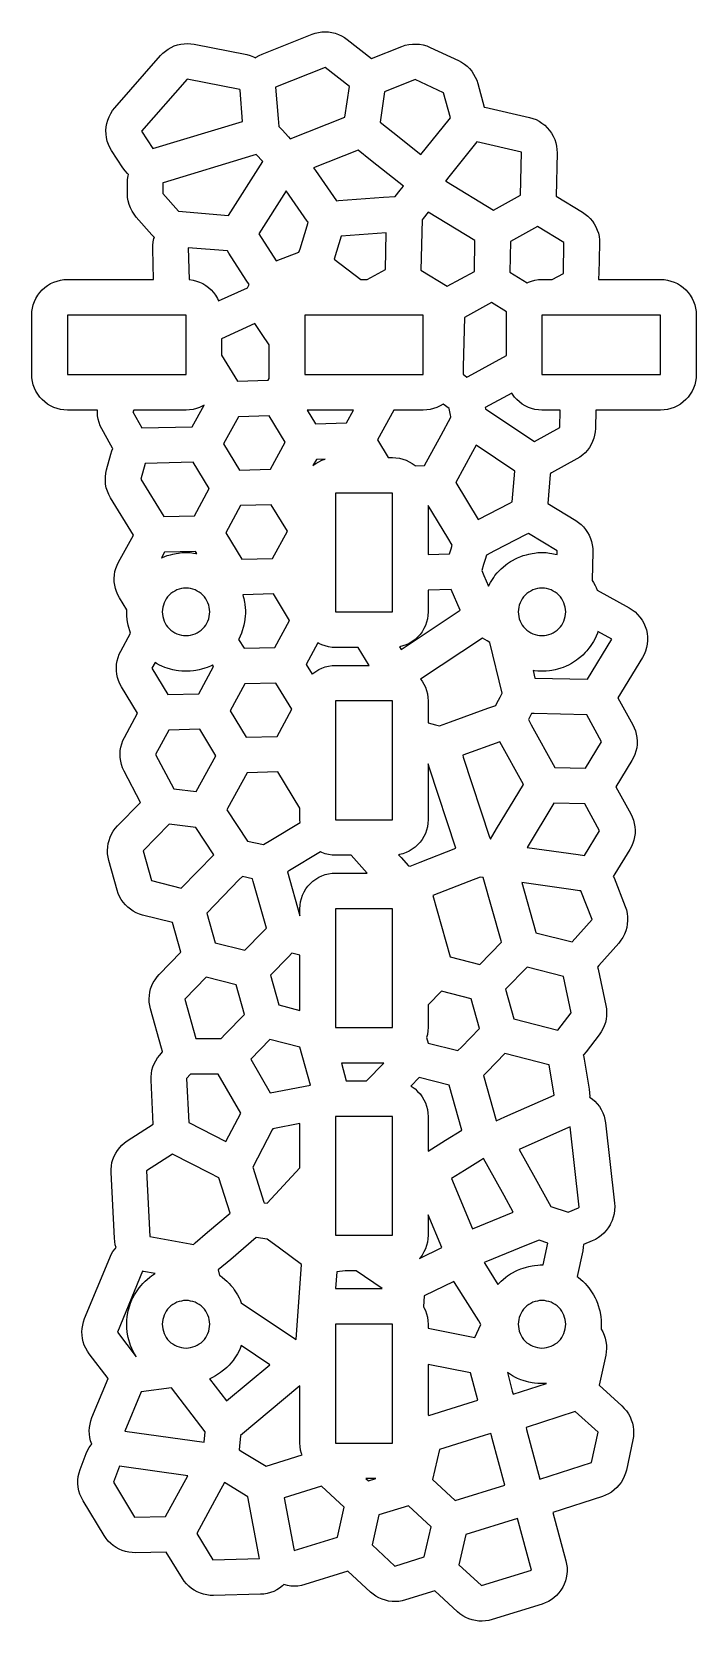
# Model space of a CAD drawing. Header units: millimetres. Extents: x -28 to 624, y -200 to 200.
# Drawn here: x -28 to 28, y -5 to 128.9 of the extents above; entities that cross this region are included whole.
import ezdxf

# ---------------------------------------------------------------- set-up
doc = ezdxf.new("R2010")
doc.units = ezdxf.units.MM
doc.layers.add('default', color=7, linetype='Continuous')

msp = doc.modelspace()

# ---------------------------------------------------------------- linework, layer by layer
at = {"layer": 'default'}
for points in [[(-8.44, -2.72), (-8.73, -2.74), (-12.67, -2.84), (-12.96, -2.83), (-13.24, -2.8), (-13.52, -2.74), (-13.79, -2.65), (-14.06, -2.54), (-14.31, -2.4), (-14.54, -2.24), (-14.76, -2.06), (-14.97, -1.85), (-15.15, -1.63), (-15.31, -1.4), (-16.66, 0.82), (-16.66, 0.82), (-19.26, 0.76), (-19.54, 0.77), (-19.82, 0.8), (-20.1, 0.86), (-20.38, 0.95), (-20.64, 1.06), (-20.89, 1.2), (-21.13, 1.36), (-21.35, 1.54), (-21.55, 1.74), (-21.73, 1.96), (-21.89, 2.2), (-23.68, 5.14), (-23.82, 5.4), (-23.94, 5.68), (-24.03, 5.98), (-24.09, 6.27), (-24.11, 6.58), (-24.11, 6.88), (-24.08, 7.18), (-24.01, 7.48), (-23.92, 7.77), (-23.41, 9.11), (-23.29, 9.37), (-23.15, 9.62), (-22.99, 9.86), (-22.95, 9.91), (-23.04, 10.18), (-23.1, 10.46), (-23.14, 10.74), (-23.15, 11.03), (-23.14, 11.32), (-23.09, 11.6), (-23.02, 11.88), (-22.93, 12.15), (-21.57, 15.44), (-21.57, 15.44), (-23.15, 17.5), (-23.31, 17.74), (-23.45, 17.99), (-23.57, 18.25), (-23.66, 18.52), (-23.73, 18.8), (-23.76, 19.08), (-23.77, 19.36), (-23.76, 19.65), (-23.71, 19.93), (-23.64, 20.21), (-23.55, 20.48), (-21.43, 25.61), (-21.31, 25.87), (-21.16, 26.12), (-20.98, 26.35), (-20.89, 26.46), (-20.96, 26.68), (-21.01, 26.96), (-21.04, 27.25), (-21.32, 32.77), (-21.32, 33.05), (-21.29, 33.34), (-21.24, 33.62), (-21.16, 33.89), (-21.05, 34.16), (-20.92, 34.41), (-20.77, 34.65), (-20.59, 34.88), (-20.4, 35.08), (-20.18, 35.27), (-19.95, 35.44), (-17.77, 36.85), (-17.77, 36.85), (-17.95, 40.55), (-17.95, 40.84), (-17.92, 41.12), (-17.87, 41.4), (-17.79, 41.68), (-17.68, 41.95), (-17.55, 42.2), (-17.39, 42.44), (-17.22, 42.67), (-16.97, 42.96), (-16.97, 42.97), (-17.07, 43.26), (-18, 46.56), (-18.06, 46.84), (-18.1, 47.12), (-18.11, 47.41), (-18.09, 47.69), (-18.05, 47.97), (-17.98, 48.25), (-17.88, 48.52), (-17.76, 48.78), (-17.61, 49.02), (-17.44, 49.25), (-17.25, 49.47), (-15.44, 51.33), (-15.44, 51.33), (-16.14, 53.83), (-16.14, 53.83), (-18.66, 54.47), (-18.93, 54.55), (-19.2, 54.66), (-19.45, 54.8), (-19.69, 54.95), (-19.91, 55.13), (-20.11, 55.33), (-20.3, 55.55), (-20.46, 55.78), (-20.6, 56.03), (-20.72, 56.29), (-20.81, 56.56), (-21.51, 59.07), (-21.57, 59.34), (-21.61, 59.63), (-21.62, 59.91), (-21.6, 60.2), (-21.56, 60.48), (-21.49, 60.76), (-21.39, 61.03), (-21.27, 61.28), (-21.13, 61.53), (-20.96, 61.76), (-20.77, 61.97), (-18.83, 63.96), (-20.21, 66.6), (-20.34, 66.87), (-20.43, 67.15), (-20.5, 67.44), (-20.54, 67.73), (-20.56, 68.02), (-20.54, 68.32), (-20.49, 68.61), (-20.42, 68.89), (-20.32, 69.17), (-20.19, 69.43), (-19.08, 71.48), (-19.08, 71.48), (-19.08, 71.48), (-20.43, 73.69), (-20.57, 73.95), (-20.68, 74.21), (-20.77, 74.48), (-20.83, 74.76), (-20.86, 75.04), (-20.87, 75.33), (-20.85, 75.61), (-20.8, 75.89), (-20.73, 76.17), (-20.63, 76.44), (-20.5, 76.69), (-19.67, 78.22), (-19.67, 78.22), (-19.74, 78.41), (-19.82, 78.69), (-19.87, 78.88), (-19.93, 79.17), (-19.96, 79.36), (-19.99, 79.66), (-20, 79.85), (-20, 80.15), (-19.99, 80.18), (-20.61, 81.19), (-20.75, 81.44), (-20.86, 81.71), (-20.95, 81.98), (-21.01, 82.26), (-21.05, 82.54), (-21.05, 82.82), (-21.03, 83.11), (-20.99, 83.39), (-20.91, 83.67), (-20.81, 83.93), (-20.69, 84.19), (-19.44, 86.47), (-19.44, 86.47), (-19.44, 86.47), (-21.37, 89.62), (-21.51, 89.89), (-21.63, 90.17), (-21.72, 90.46), (-21.78, 90.76), (-21.8, 91.07), (-21.8, 91.38), (-21.76, 91.68), (-21.7, 91.98), (-21.34, 93.29), (-21.24, 93.57), (-21.16, 93.76), (-21.19, 93.8), (-21.35, 94.05), (-22.1, 95.41), (-22.23, 95.68), (-22.33, 95.95), (-22.4, 96.23), (-22.45, 96.52), (-22.47, 96.81), (-22.46, 97), (-25, 97), (-25.29, 97.01), (-25.59, 97.06), (-25.87, 97.13), (-26.15, 97.23), (-26.41, 97.35), (-26.67, 97.51), (-26.9, 97.68), (-27.12, 97.88), (-27.32, 98.1), (-27.49, 98.33), (-27.65, 98.59), (-27.77, 98.85), (-27.87, 99.13), (-27.94, 99.41), (-27.99, 99.71), (-28, 100), (-28, 105), (-27.99, 105.29), (-27.94, 105.59), (-27.87, 105.87), (-27.77, 106.15), (-27.65, 106.41), (-27.49, 106.67), (-27.32, 106.9), (-27.12, 107.12), (-26.9, 107.32), (-26.67, 107.49), (-26.41, 107.65), (-26.15, 107.77), (-25.87, 107.87), (-25.59, 107.94), (-25.29, 107.99), (-25, 108), (-17.73, 108), (-17.8, 110.58), (-17.8, 110.87), (-17.76, 111.17), (-17.7, 111.46), (-17.67, 111.54), (-17.68, 111.55), (-17.88, 111.76), (-19.19, 113.24), (-19.38, 113.49), (-19.55, 113.74), (-19.68, 114.02), (-19.79, 114.31), (-19.87, 114.61), (-19.92, 114.91), (-19.94, 115.22), (-19.94, 116.14), (-19.93, 116.43), (-19.88, 116.73), (-19.86, 116.84), (-19.94, 116.92), (-20.14, 117.15), (-20.32, 117.39), (-21.27, 118.85), (-21.42, 119.11), (-21.54, 119.38), (-21.64, 119.66), (-21.7, 119.95), (-21.74, 120.25), (-21.75, 120.55), (-21.73, 120.85), (-21.68, 121.14), (-21.6, 121.43), (-21.49, 121.71), (-21.35, 121.98), (-21.19, 122.23), (-21.01, 122.46), (-17.16, 126.85), (-16.96, 127.06), (-16.74, 127.24), (-16.51, 127.41), (-16.26, 127.55), (-16, 127.67), (-15.73, 127.76), (-15.45, 127.82), (-15.17, 127.86), (-14.88, 127.88), (-14.6, 127.86), (-14.32, 127.82), (-9.87, 126.94), (-9.58, 126.86), (-9.3, 126.76), (-9.14, 126.68), (-9.09, 126.71), (-8.84, 126.86), (-8.57, 126.98), (-4.38, 128.65), (-4.11, 128.74), (-3.83, 128.81), (-3.55, 128.85), (-3.26, 128.86), (-2.98, 128.85), (-2.7, 128.8), (-2.42, 128.74), (-2.15, 128.64), (-1.89, 128.52), (-1.64, 128.38), (-1.41, 128.21), (0.63, 126.6), (0.63, 126.6), (3.19, 127.62), (3.48, 127.72), (3.78, 127.79), (4.08, 127.82), (4.39, 127.83), (4.69, 127.81), (4.99, 127.75), (5.29, 127.67), (5.57, 127.55), (7.96, 126.44), (8.22, 126.3), (8.46, 126.14), (8.69, 125.96), (8.89, 125.76), (9.08, 125.54), (9.24, 125.3), (9.38, 125.05), (9.5, 124.79), (9.59, 124.51), (10.14, 122.52), (10.19, 122.51), (13.94, 121.64), (14.22, 121.56), (14.5, 121.46), (14.76, 121.32), (15, 121.17), (15.23, 120.99), (15.45, 120.78), (15.64, 120.56), (15.8, 120.32), (15.95, 120.07), (16.07, 119.8), (16.16, 119.52), (16.22, 119.24), (16.26, 118.95), (16.27, 118.66), (16.19, 115.02), (16.19, 115.02), (18.41, 113.67), (18.65, 113.51), (18.87, 113.33), (19.07, 113.13), (19.25, 112.91), (19.41, 112.68), (19.55, 112.43), (19.66, 112.16), (19.75, 111.89), (19.81, 111.61), (19.84, 111.33), (19.85, 111.04), (19.79, 108.45), (19.77, 108.16), (19.75, 108), (25, 108), (25.29, 107.99), (25.59, 107.94), (25.87, 107.87), (26.15, 107.77), (26.41, 107.65), (26.67, 107.49), (26.9, 107.32), (27.12, 107.12), (27.32, 106.9), (27.49, 106.67), (27.65, 106.41), (27.77, 106.15), (27.87, 105.87), (27.94, 105.59), (27.99, 105.29), (28, 105), (28, 100), (27.99, 99.71), (27.94, 99.41), (27.87, 99.13), (27.77, 98.85), (27.65, 98.59), (27.49, 98.33), (27.32, 98.1), (27.12, 97.88), (26.9, 97.68), (26.67, 97.51), (26.41, 97.35), (26.15, 97.23), (25.87, 97.13), (25.59, 97.06), (25.29, 97.01), (25, 97), (19.54, 97), (19.51, 95.46), (19.49, 95.17), (19.44, 94.89), (19.37, 94.62), (19.27, 94.35), (19.15, 94.09), (19, 93.85), (18.83, 93.62), (18.64, 93.41), (18.43, 93.22), (18.2, 93.04), (17.95, 92.89), (15.81, 91.72), (15.71, 91.67), (15.7, 91.58), (15.49, 89.13), (17.84, 87.7), (18.08, 87.54), (18.3, 87.36), (18.5, 87.16), (18.68, 86.94), (18.84, 86.7), (18.98, 86.45), (19.09, 86.19), (19.18, 85.92), (19.24, 85.64), (19.28, 85.35), (19.28, 85.07), (19.23, 82.66), (19.24, 82.65), (19.34, 82.49), (19.48, 82.23), (19.56, 82.05), (19.66, 81.82), (22.34, 80.34), (22.6, 80.18), (22.84, 80), (23.06, 79.79), (23.26, 79.56), (23.43, 79.31), (23.58, 79.05), (23.7, 78.77), (23.8, 78.48), (23.86, 78.19), (23.89, 77.89), (23.89, 77.59), (23.87, 77.28), (23.81, 76.99), (23.72, 76.7), (23.6, 76.42), (23.46, 76.15), (21.4, 72.77), (21.4, 72.77), (22.65, 70.49), (22.77, 70.23), (22.87, 69.97), (22.95, 69.69), (23, 69.41), (23.02, 69.12), (23.01, 68.84), (22.98, 68.56), (22.92, 68.28), (22.83, 68), (22.72, 67.74), (22.58, 67.49), (21.23, 65.27), (21.23, 65.27), (22.48, 62.99), (22.6, 62.74), (22.7, 62.47), (22.78, 62.19), (22.82, 61.91), (22.84, 61.63), (22.84, 61.34), (22.8, 61.06), (22.74, 60.78), (22.66, 60.51), (22.54, 60.24), (22.41, 59.99), (21.15, 57.93), (21.01, 57.72), (21.07, 57.59), (22.01, 55.18), (22.11, 54.9), (22.17, 54.61), (22.21, 54.31), (22.22, 54.01), (22.19, 53.71), (22.14, 53.42), (22.06, 53.13), (21.95, 52.86), (21.82, 52.59), (21.65, 52.34), (21.47, 52.11), (19.8, 50.22), (19.68, 50.09), (19.73, 49.92), (20.38, 46.84), (20.43, 46.56), (20.45, 46.27), (20.44, 45.98), (20.4, 45.69), (20.34, 45.41), (20.25, 45.14), (20.13, 44.88), (19.99, 44.63), (19.83, 44.39), (18.71, 42.94), (18.53, 42.72), (18.48, 42.68), (18.5, 42.63), (18.56, 42.34), (18.98, 39.79), (19.01, 39.48), (19.02, 39.18), (19.01, 39.13), (19.23, 38.98), (19.46, 38.78), (19.66, 38.56), (19.84, 38.33), (20, 38.08), (20.13, 37.81), (20.23, 37.54), (20.31, 37.25), (20.35, 36.96), (21.11, 30.21), (21.13, 29.91), (21.12, 29.61), (21.08, 29.31), (21.01, 29.02), (20.91, 28.73), (20.78, 28.46), (20.74, 28.39), (20.59, 28.13), (20.41, 27.9), (20.21, 27.68), (20, 27.48), (19.76, 27.3), (19.5, 27.15), (19.23, 27.02), (18.5, 26.72), (18.48, 26.49), (18.43, 26.2), (17.96, 24.03), (18.06, 23.96), (18.28, 23.77), (18.43, 23.64), (18.64, 23.43), (18.77, 23.28), (18.96, 23.06), (19.07, 22.9), (19.24, 22.65), (19.34, 22.49), (19.48, 22.23), (19.56, 22.05), (19.67, 21.78), (19.74, 21.59), (19.82, 21.31), (19.87, 21.12), (19.93, 20.83), (19.96, 20.64), (19.99, 20.34), (20, 20.15), (20, 19.85), (19.99, 19.66), (19.98, 19.62), (19.99, 19.6), (20.13, 19.35), (20.24, 19.09), (20.33, 18.82), (20.39, 18.54), (20.43, 18.25), (20.43, 17.97), (20.41, 17.68), (20.37, 17.4), (19.82, 14.86), (19.82, 14.86), (21.74, 13.12), (21.94, 12.92), (22.12, 12.7), (22.28, 12.46), (22.42, 12.21), (22.53, 11.95), (22.62, 11.68), (22.68, 11.4), (22.72, 11.11), (22.72, 10.83), (22.7, 10.54), (22.66, 10.26), (22.11, 7.72), (22.03, 7.45), (21.93, 7.18), (21.81, 6.92), (21.66, 6.68), (21.49, 6.45), (21.3, 6.24), (21.09, 6.05), (20.86, 5.87), (20.62, 5.73), (20.36, 5.6), (20.09, 5.5), (15.92, 4.16), (17.02, 0.08), (17.08, -0.2), (17.11, -0.49), (17.12, -0.78), (17.1, -1.06), (17.05, -1.35), (16.97, -1.62), (16.87, -1.89), (16.75, -2.15), (16.6, -2.39), (16.42, -2.62), (16.23, -2.84), (16.01, -3.03), (15.78, -3.2), (15.54, -3.35), (15.28, -3.47), (15.01, -3.57), (10.8, -4.87), (10.53, -4.95), (10.24, -4.99), (9.96, -5.01), (9.67, -5), (9.39, -4.96), (9.11, -4.9), (8.84, -4.81), (8.58, -4.7), (8.33, -4.56), (8.09, -4.4), (7.88, -4.21), (5.97, -2.45), (5.97, -2.45), (5.97, -2.45), (3.49, -3.22), (3.21, -3.29), (2.93, -3.34), (2.64, -3.35), (2.36, -3.35), (2.07, -3.31), (1.8, -3.25), (1.53, -3.16), (1.26, -3.04), (1.01, -2.9), (0.78, -2.74), (0.56, -2.56), (-1.35, -0.79), (-1.35, -0.79), (-1.35, -0.79), (-4.99, -1.93), (-5.28, -2), (-5.57, -2.05), (-5.87, -2.06), (-6.17, -2.05), (-6.46, -2), (-6.75, -1.93), (-6.75, -1.93), (-6.88, -2.04), (-7.11, -2.22), (-7.35, -2.37), (-7.61, -2.5), (-7.88, -2.6), (-8.16, -2.67), (-8.44, -2.72)], [(-6.36, 120.01), (-6.36, 120.01), (-6.21, 119.85), (-1.61, 121.68), (-1.23, 124.25), (-3.27, 125.86), (-7.46, 124.2), (-7.24, 121.56), (-7.24, 121.56), (-7.19, 120.88), (-6.91, 120.59), (-6.91, 120.59), (-6.36, 120.01)], [(-18.75, 120.48), (-17.8, 119.02), (-10.23, 121.31), (-10.45, 123.95), (-10.45, 123.95), (-10.46, 123.99), (-14.9, 124.88), (-18.75, 120.48)], [(7.17, 121.47), (7.28, 121.6), (6.7, 123.72), (4.3, 124.83), (1.73, 123.81), (1.36, 121.24), (2.42, 120.4), (4.8, 118.52), (7.17, 121.47), (7.17, 121.47)], [(10.91, 113.84), (13.19, 115.09), (13.27, 118.72), (9.51, 119.59), (7.15, 116.64), (7.15, 116.64), (6.87, 116.29), (6.96, 116.24), (6.96, 116.24), (10.91, 113.84), (10.91, 113.84)], [(-9.09, 118.52), (-9.36, 118.44), (-9.36, 118.44), (-16.93, 116.15), (-16.93, 116.15), (-16.94, 116.15), (-16.94, 115.23), (-15.63, 113.74), (-11.42, 113.4), (-8.53, 117.94), (-9.09, 118.52)], [(2.94, 116.16), (2.94, 116.16), (0.56, 118.05), (-0.5, 118.89), (-4.25, 117.4), (-4.09, 117.18), (-4.09, 117.18), (-2.32, 114.63), (-2.15, 114.65), (-2.15, 114.65), (1.64, 114.93), (1.64, 114.93), (2.63, 115), (3.05, 115.53), (3.05, 115.53), (3.32, 115.87), (2.94, 116.16)], [(-4.8, 112.53), (-4.71, 112.82), (-4.78, 112.92), (-4.78, 112.92), (-6.55, 115.47), (-8.86, 111.84), (-7.4, 109.58), (-5.48, 110.3), (-5.39, 110.59), (-5.39, 110.59), (-4.8, 112.53), (-4.8, 112.53)], [(9.3, 108.68), (9.35, 111.27), (5.4, 113.67), (4.99, 113.14), (4.99, 113.14), (4.89, 113.02), (4.8, 108.77), (4.8, 108.77), (7.02, 107.43), (9.3, 108.68)], [(16.85, 111.11), (14.63, 112.46), (12.35, 111.21), (12.3, 108.61), (13.75, 107.73), (13.85, 107.77), (14.13, 107.87), (14.41, 107.94), (14.71, 107.99), (15, 108), (15.86, 108), (16.8, 108.51), (16.85, 111.11)], [(1.87, 111.94), (-1.93, 111.65), (-2.52, 109.71), (-0.28, 108), (0.27, 108), (1.8, 108.84), (1.87, 111.94)], [(-11.38, 110.21), (-11.38, 110.21), (-11.5, 110.4), (-14.81, 110.66), (-14.73, 107.99), (-14.71, 107.99), (-14.41, 107.94), (-14.13, 107.87), (-13.85, 107.77), (-13.59, 107.65), (-13.33, 107.49), (-13.1, 107.32), (-12.88, 107.12), (-12.68, 106.9), (-12.51, 106.67), (-12.35, 106.41), (-12.25, 106.19), (-9.81, 107.29), (-9.74, 107.47), (-9.74, 107.47), (-9.69, 107.59), (-9.92, 107.95), (-9.92, 107.95), (-11.38, 110.21)], [(8.78, 99.84), (12, 101.6), (12, 105), (12.01, 105.27), (10.74, 106.05), (10.74, 106.05), (8.46, 104.8), (8.46, 104.8), (8.37, 100.63), (8.37, 100.63), (8.36, 100.01), (8.66, 99.77), (8.78, 99.84), (8.78, 99.84)], [(-15, 105), (-25, 105), (-25, 100), (-15, 100), (-15, 105)], [(5, 105), (-5, 105), (-5, 100), (5, 100), (5, 105)], [(25, 105), (15, 105), (15, 100), (25, 100), (25, 105)], [(-9.19, 104.28), (-12, 103.01), (-12, 101.63), (-10.67, 99.44), (-8.07, 99.51), (-7.98, 99.67), (-7.99, 99.71), (-8, 100), (-8, 102.49), (-8.59, 103.37), (-9.19, 104.28)], [(15, 97), (14.71, 97.01), (14.41, 97.06), (14.13, 97.13), (13.85, 97.23), (13.59, 97.35), (13.33, 97.51), (13.1, 97.68), (12.88, 97.88), (12.68, 98.1), (12.51, 98.33), (12.45, 98.43), (10.22, 97.21), (10.25, 97.1), (11.11, 96.52), (11.11, 96.52), (14.36, 94.35), (16.51, 95.52), (16.54, 97), (15, 97)], [(-18.72, 95.49), (-14.47, 95.6), (-14.47, 95.6), (-13.48, 97.42), (-13.59, 97.35), (-13.85, 97.23), (-14.13, 97.13), (-14.41, 97.06), (-14.71, 97.01), (-15, 97), (-19.4, 97), (-19.47, 96.86), (-18.72, 95.49)], [(-7.89, 92.01), (-6.64, 94.29), (-6.64, 94.29), (-8, 96.51), (-10.59, 96.44), (-10.59, 96.44), (-11.84, 94.16), (-11.84, 94.16), (-10.48, 91.94), (-7.89, 92.01)], [(-1.48, 95.92), (-0.89, 97), (-4.78, 97), (-4.08, 95.85), (-1.48, 95.92)], [(7.29, 96.56), (7.29, 96.56), (7.17, 97.13), (6.68, 97.51), (6.67, 97.51), (6.41, 97.35), (6.15, 97.23), (5.87, 97.13), (5.59, 97.06), (5.29, 97.01), (5, 97), (2.52, 97), (1.15, 94.48), (1.15, 94.48), (1.15, 94.48), (2.05, 93), (2.4, 93), (2.69, 92.99), (2.99, 92.94), (3.27, 92.87), (3.55, 92.77), (3.81, 92.65), (4.07, 92.49), (4.3, 92.32), (4.32, 92.31), (5.1, 92.33), (5.1, 92.33), (6.5, 94.9), (7.33, 96.41), (7.32, 96.45), (7.32, 96.45), (7.29, 96.56)], [(12.71, 91.84), (12.7, 91.85), (12.7, 91.85), (9.44, 94.03), (9.14, 93.47), (7.74, 90.89), (7.74, 90.89), (7.74, 90.89), (9.63, 87.79), (12.28, 89.17), (12.49, 89.28), (12.71, 91.84)], [(-16.88, 88.04), (-14.29, 88.1), (-13.04, 90.38), (-13.04, 90.38), (-13.04, 90.38), (-14.4, 92.6), (-18.44, 92.5), (-18.81, 91.18), (-16.88, 88.04)], [(-4.07, 92.49), (-3.81, 92.65), (-3.55, 92.77), (-3.27, 92.87), (-3.27, 92.87), (-4.01, 92.85), (-4.3, 92.32), (-4.07, 92.49)], [(2.4, 90), (-2.4, 90), (-2.4, 80), (2.4, 80), (2.4, 90)], [(-7.7, 84.51), (-6.46, 86.79), (-6.46, 86.79), (-7.81, 89.01), (-10.41, 88.95), (-11.65, 86.66), (-11.65, 86.66), (-11.65, 86.66), (-10.3, 84.45), (-7.7, 84.51), (-7.7, 84.51)], [(7.44, 85.61), (7.07, 86.23), (7.07, 86.23), (5.4, 88.96), (5.4, 84.83), (7.21, 84.88), (7.34, 85.3), (7.44, 85.61)], [(10.52, 82.23), (10.66, 82.49), (10.76, 82.65), (10.93, 82.9), (11.04, 83.06), (11.23, 83.28), (11.36, 83.43), (11.57, 83.64), (11.72, 83.77), (11.94, 83.96), (12.1, 84.07), (12.35, 84.24), (12.51, 84.34), (12.77, 84.48), (12.95, 84.56), (13.22, 84.67), (13.41, 84.74), (13.69, 84.82), (13.88, 84.87), (14.17, 84.93), (14.36, 84.96), (14.66, 84.99), (14.85, 85), (15.15, 85), (15.34, 84.99), (15.64, 84.96), (15.83, 84.93), (16.12, 84.87), (16.28, 84.83), (16.28, 85.14), (13.86, 86.61), (13.66, 86.51), (11.01, 85.13), (11.01, 85.13), (10.32, 84.77), (10.21, 84.4), (10.07, 83.98), (10.07, 83.98), (9.92, 83.49), (10.1, 83.08), (10.1, 83.08), (10.5, 82.17), (10.52, 82.23)], [(-17.08, 84.55), (-17.05, 84.56), (-16.78, 84.67), (-16.59, 84.74), (-16.31, 84.82), (-16.12, 84.87), (-15.83, 84.93), (-15.64, 84.96), (-15.34, 84.99), (-15.15, 85), (-14.85, 85), (-14.66, 84.99), (-14.36, 84.96), (-14.17, 84.93), (-14.1, 84.92), (-14.21, 85.1), (-16.81, 85.04), (-17.08, 84.55)], [(-13.04, 79.61), (-13.01, 79.8), (-13, 80), (-13.01, 80.2), (-13.04, 80.39), (-13.09, 80.58), (-13.15, 80.77), (-13.24, 80.94), (-13.34, 81.11), (-13.45, 81.27), (-13.59, 81.41), (-13.73, 81.55), (-13.89, 81.66), (-14.06, 81.76), (-14.23, 81.85), (-14.42, 81.91), (-14.61, 81.96), (-14.8, 81.99), (-15, 82), (-15.2, 81.99), (-15.39, 81.96), (-15.58, 81.91), (-15.77, 81.85), (-15.94, 81.76), (-16.11, 81.66), (-16.27, 81.55), (-16.41, 81.41), (-16.55, 81.27), (-16.66, 81.11), (-16.76, 80.94), (-16.85, 80.77), (-16.91, 80.58), (-16.96, 80.39), (-16.99, 80.2), (-17, 80), (-16.99, 79.8), (-16.96, 79.61), (-16.91, 79.42), (-16.85, 79.23), (-16.76, 79.06), (-16.66, 78.89), (-16.55, 78.73), (-16.41, 78.59), (-16.27, 78.45), (-16.11, 78.34), (-15.94, 78.24), (-15.77, 78.15), (-15.58, 78.09), (-15.39, 78.04), (-15.2, 78.01), (-15, 78), (-14.8, 78.01), (-14.61, 78.04), (-14.42, 78.09), (-14.23, 78.15), (-14.06, 78.24), (-13.89, 78.34), (-13.73, 78.45), (-13.59, 78.59), (-13.45, 78.73), (-13.34, 78.89), (-13.24, 79.06), (-13.15, 79.23), (-13.09, 79.42), (-13.04, 79.61)], [(5.4, 81.83), (5.4, 80), (5.39, 79.71), (5.34, 79.41), (5.27, 79.13), (5.17, 78.85), (5.05, 78.59), (4.89, 78.33), (4.72, 78.1), (4.52, 77.88), (4.3, 77.68), (4.07, 77.51), (3.81, 77.35), (3.55, 77.23), (3.27, 77.13), (3, 77.06), (3.13, 76.84), (8.11, 80.15), (7.35, 81.88), (5.4, 81.83)], [(16.96, 79.61), (16.99, 79.8), (17, 80), (16.99, 80.2), (16.96, 80.39), (16.91, 80.58), (16.85, 80.77), (16.76, 80.94), (16.66, 81.11), (16.55, 81.27), (16.41, 81.41), (16.27, 81.55), (16.11, 81.66), (15.94, 81.76), (15.77, 81.85), (15.58, 81.91), (15.39, 81.96), (15.2, 81.99), (15, 82), (14.8, 81.99), (14.61, 81.96), (14.42, 81.91), (14.23, 81.85), (14.06, 81.76), (13.89, 81.66), (13.73, 81.55), (13.59, 81.41), (13.45, 81.27), (13.34, 81.11), (13.24, 80.94), (13.15, 80.77), (13.09, 80.58), (13.04, 80.39), (13.01, 80.2), (13, 80), (13.01, 79.8), (13.04, 79.61), (13.09, 79.42), (13.15, 79.23), (13.24, 79.06), (13.34, 78.89), (13.45, 78.73), (13.59, 78.59), (13.73, 78.45), (13.89, 78.34), (14.06, 78.24), (14.23, 78.15), (14.42, 78.09), (14.61, 78.04), (14.8, 78.01), (15, 78), (15.2, 78.01), (15.39, 78.04), (15.58, 78.09), (15.77, 78.15), (15.94, 78.24), (16.11, 78.34), (16.27, 78.45), (16.41, 78.59), (16.55, 78.73), (16.66, 78.89), (16.76, 79.06), (16.85, 79.23), (16.91, 79.42), (16.96, 79.61)], [(-6.27, 79.29), (-6.27, 79.29), (-6.27, 79.29), (-7.63, 81.51), (-10.22, 81.45), (-10.18, 81.31), (-10.13, 81.12), (-10.07, 80.83), (-10.04, 80.64), (-10.01, 80.34), (-10, 80.15), (-10, 79.85), (-10.01, 79.66), (-10.04, 79.36), (-10.07, 79.17), (-10.13, 78.88), (-10.18, 78.69), (-10.26, 78.41), (-10.33, 78.22), (-10.44, 77.95), (-10.52, 77.77), (-10.57, 77.69), (-10.11, 76.95), (-7.52, 77.01), (-6.27, 79.29)], [(7.29, 70.74), (10.43, 71.88), (10.43, 71.88), (11.1, 72.12), (11.2, 72.32), (11.2, 72.32), (11.47, 72.83), (11.47, 72.83), (11.64, 73.15), (10.6, 77.41), (10.39, 77.55), (10.39, 77.55), (10, 77.8), (4.77, 74.33), (4.89, 74.17), (5.05, 73.91), (5.17, 73.65), (5.27, 73.37), (5.34, 73.09), (5.39, 72.79), (5.4, 72.5), (5.4, 70.65), (6.03, 70.49), (6.03, 70.49), (6.37, 70.4), (7.29, 70.74), (7.29, 70.74)], [(19.72, 78.36), (19.67, 78.22), (19.56, 77.95), (19.48, 77.77), (19.34, 77.51), (19.24, 77.35), (19.07, 77.1), (18.96, 76.94), (18.77, 76.72), (18.64, 76.57), (18.43, 76.36), (18.28, 76.23), (18.06, 76.04), (17.9, 75.93), (17.65, 75.76), (17.49, 75.66), (17.23, 75.52), (17.05, 75.44), (16.78, 75.33), (16.59, 75.26), (16.31, 75.18), (16.12, 75.13), (15.83, 75.07), (15.64, 75.04), (15.34, 75.01), (15.15, 75), (14.85, 75), (14.66, 75.01), (14.36, 75.04), (14.26, 75.06), (14.41, 74.43), (18.84, 74.33), (18.84, 74.33), (20.9, 77.71), (19.72, 78.36)], [(-4.07, 74.99), (-3.81, 75.15), (-3.55, 75.27), (-3.27, 75.37), (-2.99, 75.44), (-2.69, 75.49), (-2.4, 75.5), (0.44, 75.5), (-0.48, 77), (-2.4, 77), (-2.69, 77.01), (-2.99, 77.06), (-3.27, 77.13), (-3.55, 77.23), (-3.81, 77.35), (-3.89, 77.4), (-4.88, 75.58), (-4.88, 75.58), (-4.88, 75.58), (-4.38, 74.75), (-4.3, 74.82), (-4.07, 74.99)], [(-12.68, 75.39), (-12.76, 75.53), (-12.77, 75.52), (-12.95, 75.44), (-13.22, 75.33), (-13.41, 75.26), (-13.69, 75.18), (-13.88, 75.13), (-14.17, 75.07), (-14.36, 75.04), (-14.66, 75.01), (-14.85, 75), (-15.15, 75), (-15.34, 75.01), (-15.64, 75.04), (-15.83, 75.07), (-16.12, 75.13), (-16.31, 75.18), (-16.59, 75.26), (-16.78, 75.33), (-17.05, 75.44), (-17.23, 75.52), (-17.49, 75.66), (-17.61, 75.74), (-17.87, 75.26), (-16.52, 73.04), (-13.92, 73.1), (-12.68, 75.39), (-12.68, 75.39), (-12.68, 75.39)], [(-7.33, 69.51), (-6.09, 71.8), (-6.09, 71.8), (-6.09, 71.8), (-7.44, 74.01), (-10.04, 73.95), (-11.28, 71.67), (-11.28, 71.67), (-11.28, 71.67), (-9.93, 69.45), (-7.33, 69.51)], [(2.4, 72.5), (-2.4, 72.5), (-2.4, 62.5), (2.4, 62.5), (2.4, 72.5)], [(14.34, 71.43), (14.34, 71.43), (14.12, 71.44), (13.86, 70.93), (14.09, 70.5), (14.09, 70.5), (16.07, 66.89), (16.07, 66.89), (18.67, 66.83), (18.67, 66.83), (20.02, 69.05), (18.77, 71.33), (14.34, 71.43)], [(-16.44, 70.04), (-17.56, 68), (-16.03, 65.09), (-14.14, 64.87), (-12.49, 67.89), (-12.49, 67.89), (-12.49, 67.89), (-13.84, 70.11), (-16.44, 70.04)], [(13.44, 65.45), (13.44, 65.45), (11.46, 69.06), (8.32, 67.92), (8.37, 67.77), (10.59, 61.03), (10.59, 61.03), (10.65, 60.86), (11.17, 61.73), (11.17, 61.73), (13.44, 65.45)], [(4.72, 58.91), (4.72, 58.91), (7.74, 60.09), (5.52, 66.83), (5.4, 67.19), (5.4, 62.5), (5.39, 62.21), (5.34, 61.91), (5.27, 61.63), (5.17, 61.35), (5.05, 61.09), (4.89, 60.83), (4.72, 60.6), (4.52, 60.38), (4.3, 60.18), (4.07, 60.01), (3.81, 59.85), (3.55, 59.73), (3.27, 59.63), (2.99, 59.56), (2.91, 59.55), (3.12, 59.31), (3.12, 59.31), (3.74, 58.62), (3.89, 58.58), (4.72, 58.91)], [(-11.5, 63.43), (-11.5, 63.43), (-11.56, 63.33), (-9.82, 60.7), (-8.46, 60.4), (-7.84, 60.77), (-5.39, 62.26), (-5.4, 62.5), (-5.4, 63.47), (-7.26, 66.52), (-9.86, 66.45), (-11.5, 63.43)], [(18.05, 59.56), (18.59, 59.49), (19.84, 61.55), (18.6, 63.83), (16, 63.89), (13.74, 60.17), (18.05, 59.56)], [(-18.62, 59.88), (-17.92, 57.38), (-15.4, 56.73), (-12.66, 59.54), (-14.18, 61.85), (-16.43, 62.12), (-18.62, 59.88)], [(-2.4, 59.5), (-2.69, 59.51), (-2.99, 59.56), (-3.27, 59.63), (-3.55, 59.73), (-3.68, 59.79), (-6.28, 58.21), (-6.44, 58.11), (-5.4, 54.41), (-5.4, 55), (-5.39, 55.29), (-5.34, 55.59), (-5.27, 55.87), (-5.17, 56.15), (-5.05, 56.41), (-4.89, 56.67), (-4.72, 56.9), (-4.52, 57.12), (-4.3, 57.32), (-4.07, 57.49), (-3.81, 57.65), (-3.55, 57.77), (-3.27, 57.87), (-2.99, 57.94), (-2.69, 57.99), (-2.4, 58), (0.27, 58), (-1.08, 59.5), (-2.4, 59.5)], [(-10.03, 51.5), (-10.03, 51.5), (-8.52, 53.05), (-8.22, 53.35), (-8.22, 53.35), (-9.33, 57.3), (-9.33, 57.3), (-9.39, 57.53), (-10.25, 57.72), (-10.51, 57.45), (-10.51, 57.45), (-13.25, 54.64), (-12.55, 52.14), (-10.03, 51.5), (-10.03, 51.5)], [(9.77, 50.31), (11.59, 52.17), (11.56, 52.29), (10.05, 57.63), (9.8, 57.67), (8.84, 57.3), (8.84, 57.3), (5.81, 56.11), (7.26, 50.96), (9.77, 50.31), (9.77, 50.31), (9.77, 50.31)], [(17.63, 56.59), (13.29, 57.2), (14.44, 53.1), (14.48, 52.98), (14.48, 52.98), (17.54, 52.2), (17.54, 52.2), (17.55, 52.2), (19.22, 54.09), (18.28, 56.5), (18.17, 56.52), (18.17, 56.52), (17.63, 56.59)], [(2.4, 55), (-2.4, 55), (-2.4, 45), (2.4, 45), (2.4, 55)], [(-6.07, 51.26), (-6.37, 50.95), (-7.89, 49.4), (-7.89, 49.4), (-7.18, 46.9), (-5.4, 46.44), (-5.4, 51.09), (-6.07, 51.26), (-6.07, 51.26)], [(16.34, 44.77), (17.45, 46.22), (16.8, 49.3), (13.74, 50.08), (13.74, 50.08), (13.74, 50.08), (11.92, 48.22), (12.62, 45.72), (16.34, 44.77)], [(-13.29, 49.23), (-13.29, 49.23), (-15.11, 47.37), (-14.18, 44.07), (-12.28, 44.07), (-12.28, 44.07), (-12.04, 44.07), (-11.69, 44.43), (-11.69, 44.43), (-10.07, 46.09), (-10.77, 48.59), (-13.29, 49.23)], [(5.4, 43.69), (7.92, 43.05), (7.92, 43.05), (8.22, 43.35), (9.74, 44.9), (9.74, 44.9), (9.03, 47.41), (6.52, 48.05), (6.52, 48.05), (6.52, 48.05), (5.4, 46.91), (5.4, 45), (5.39, 44.71), (5.34, 44.41), (5.27, 44.15), (5.4, 43.69), (5.4, 43.69)], [(-7.91, 39.48), (-4.51, 40.14), (-5.41, 43.35), (-7.93, 43.99), (-7.93, 43.99), (-7.93, 43.99), (-9.54, 42.33), (-7.91, 39.48)], [(0.2, 40.5), (1.66, 42), (-1.91, 42), (-1.49, 40.5), (0.2, 40.5)], [(16.02, 39.3), (15.6, 41.86), (15.59, 41.86), (15.59, 41.86), (11.88, 42.81), (11.88, 42.81), (11.88, 42.81), (10.37, 41.26), (10.07, 40.95), (11.13, 37.15), (11.13, 37.15), (11.14, 37.14), (11.87, 37.47), (11.87, 37.47), (16.02, 39.3)], [(-14.18, 41.07), (-14.63, 41.07), (-14.95, 40.7), (-14.77, 37), (-11.64, 35.39), (-10.39, 37.77), (-12.28, 41.07), (-14.18, 41.07), (-14.18, 41.07)], [(4.66, 40.78), (3.96, 40.06), (4.07, 39.99), (4.3, 39.82), (4.52, 39.62), (4.72, 39.4), (4.89, 39.17), (5.05, 38.91), (5.17, 38.65), (5.27, 38.37), (5.34, 38.09), (5.39, 37.79), (5.4, 37.5), (5.4, 34.59), (6.88, 35.5), (8.25, 36.34), (7.18, 40.14), (7.18, 40.14), (4.66, 40.78), (4.66, 40.78)], [(2.4, 37.5), (-2.4, 37.5), (-2.4, 27.5), (2.4, 27.5), (2.4, 37.5)], [(-8.42, 30.23), (-8.16, 30.19), (-5.4, 33.17), (-5.4, 36.91), (-7.68, 36.47), (-7.73, 36.38), (-7.73, 36.38), (-8.98, 34), (-8.98, 34), (-9.38, 33.24), (-8.44, 30.28), (-8.44, 30.28), (-8.42, 30.23)], [(14.42, 32.3), (15.74, 29.92), (17.2, 29.43), (18.09, 29.8), (18.13, 29.87), (17.37, 36.62), (17.23, 36.56), (17.23, 36.56), (13.08, 34.72), (14.42, 32.3)], [(-12.24, 32.33), (-13, 32.72), (-13, 32.72), (-16.14, 34.33), (-16.14, 34.33), (-18.32, 32.92), (-18.04, 27.4), (-14.65, 26.78), (-14.65, 26.78), (-14.37, 26.73), (-14.23, 26.86), (-14.23, 26.86), (-13.18, 27.75), (-11.29, 29.37), (-12.24, 32.33), (-12.24, 32.33), (-12.24, 32.33)], [(11.8, 30.85), (10.46, 33.27), (10.46, 33.27), (10.08, 33.95), (9.82, 33.79), (9.82, 33.79), (8.46, 32.95), (7.37, 32.28), (9.15, 28.05), (12.58, 29.44), (11.8, 30.85)], [(5.4, 29.22), (5.4, 27.5), (5.39, 27.21), (5.34, 26.91), (5.27, 26.63), (5.17, 26.35), (5.05, 26.09), (4.89, 25.83), (4.72, 25.6), (4.67, 25.55), (6.56, 26.46), (5.4, 29.22)], [(-11.36, 23.43), (-11.23, 23.28), (-11.04, 23.06), (-10.93, 22.9), (-10.76, 22.65), (-10.66, 22.49), (-10.52, 22.23), (-10.44, 22.05), (-10.34, 21.81), (-6.28, 19.08), (-6.28, 19.08), (-5.73, 18.71), (-5.26, 25.03), (-7.12, 26.4), (-7.12, 26.4), (-8.17, 27.17), (-9.1, 27.3), (-11.23, 25.47), (-12.28, 24.58), (-12.17, 24.12), (-12.1, 24.07), (-11.94, 23.96), (-11.72, 23.77), (-11.57, 23.64), (-11.36, 23.43)], [(10.27, 25.27), (10.27, 25.27), (10.12, 25.2), (10.17, 25.12), (11.29, 23.35), (11.36, 23.43), (11.57, 23.64), (11.72, 23.77), (11.94, 23.96), (12.1, 24.07), (12.35, 24.24), (12.51, 24.34), (12.77, 24.48), (12.95, 24.56), (13.22, 24.67), (13.41, 24.74), (13.69, 24.82), (13.88, 24.87), (14.17, 24.93), (14.36, 24.96), (14.66, 24.99), (14.85, 25), (15.1, 25), (15.5, 26.84), (14.76, 27.08), (13.7, 26.66), (13.7, 26.66), (10.27, 25.27)], [(-19.67, 18.22), (-19.74, 18.41), (-19.82, 18.69), (-19.87, 18.88), (-19.93, 19.17), (-19.96, 19.36), (-19.99, 19.66), (-20, 19.85), (-20, 20.15), (-19.99, 20.34), (-19.96, 20.64), (-19.93, 20.83), (-19.87, 21.12), (-19.82, 21.31), (-19.74, 21.59), (-19.67, 21.78), (-19.56, 22.05), (-19.48, 22.23), (-19.34, 22.49), (-19.24, 22.65), (-19.07, 22.9), (-18.96, 23.06), (-18.77, 23.28), (-18.64, 23.43), (-18.43, 23.64), (-18.28, 23.77), (-18.06, 23.96), (-17.9, 24.07), (-17.65, 24.24), (-17.6, 24.27), (-18.58, 24.45), (-18.58, 24.45), (-18.66, 24.46), (-20.77, 19.33), (-19.19, 17.27), (-19.19, 17.27), (-19.19, 17.27), (-19.24, 17.35), (-19.34, 17.51), (-19.48, 17.77), (-19.56, 17.95), (-19.67, 18.22)], [(-1.59, 24.5), (-2.3, 24.41), (-2.4, 23), (-2.4, 23), (1.54, 23), (-0.66, 24.5), (-1.59, 24.5)], [(5.34, 20.59), (5.39, 20.29), (5.4, 20), (5.4, 19.67), (9.33, 18.9), (9.86, 19.99), (9.68, 20.28), (9.68, 20.28), (7.63, 23.52), (7.57, 23.61), (5.07, 22.41), (5.01, 21.48), (5.05, 21.41), (5.17, 21.15), (5.27, 20.87), (5.34, 20.59)], [(-13.04, 19.61), (-13.01, 19.8), (-13, 20), (-13.01, 20.2), (-13.04, 20.39), (-13.09, 20.58), (-13.15, 20.77), (-13.24, 20.94), (-13.34, 21.11), (-13.45, 21.27), (-13.59, 21.41), (-13.73, 21.55), (-13.89, 21.66), (-14.06, 21.76), (-14.23, 21.85), (-14.42, 21.91), (-14.61, 21.96), (-14.8, 21.99), (-15, 22), (-15.2, 21.99), (-15.39, 21.96), (-15.58, 21.91), (-15.77, 21.85), (-15.94, 21.76), (-16.11, 21.66), (-16.27, 21.55), (-16.41, 21.41), (-16.55, 21.27), (-16.66, 21.11), (-16.76, 20.94), (-16.85, 20.77), (-16.91, 20.58), (-16.96, 20.39), (-16.99, 20.2), (-17, 20), (-16.99, 19.8), (-16.96, 19.61), (-16.91, 19.42), (-16.85, 19.23), (-16.76, 19.06), (-16.66, 18.89), (-16.55, 18.73), (-16.41, 18.59), (-16.27, 18.45), (-16.11, 18.34), (-15.94, 18.24), (-15.77, 18.15), (-15.58, 18.09), (-15.39, 18.04), (-15.2, 18.01), (-15, 18), (-14.8, 18.01), (-14.61, 18.04), (-14.42, 18.09), (-14.23, 18.15), (-14.06, 18.24), (-13.89, 18.34), (-13.73, 18.45), (-13.59, 18.59), (-13.45, 18.73), (-13.34, 18.89), (-13.24, 19.06), (-13.15, 19.23), (-13.09, 19.42), (-13.04, 19.61)], [(16.91, 19.42), (16.96, 19.61), (16.99, 19.8), (17, 20), (16.99, 20.2), (16.96, 20.39), (16.91, 20.58), (16.85, 20.77), (16.76, 20.94), (16.66, 21.11), (16.55, 21.27), (16.41, 21.41), (16.27, 21.55), (16.11, 21.66), (15.94, 21.76), (15.77, 21.85), (15.58, 21.91), (15.39, 21.96), (15.2, 21.99), (15, 22), (14.8, 21.99), (14.61, 21.96), (14.42, 21.91), (14.23, 21.85), (14.06, 21.76), (13.89, 21.66), (13.73, 21.55), (13.59, 21.41), (13.45, 21.27), (13.34, 21.11), (13.24, 20.94), (13.15, 20.77), (13.09, 20.58), (13.04, 20.39), (13.01, 20.2), (13, 20), (13.01, 19.8), (13.04, 19.61), (13.09, 19.42), (13.15, 19.23), (13.24, 19.06), (13.34, 18.89), (13.45, 18.73), (13.59, 18.59), (13.73, 18.45), (13.89, 18.34), (14.06, 18.24), (14.23, 18.15), (14.42, 18.09), (14.61, 18.04), (14.8, 18.01), (15, 18), (15.2, 18.01), (15.39, 18.04), (15.58, 18.09), (15.77, 18.15), (15.94, 18.24), (16.11, 18.34), (16.27, 18.45), (16.41, 18.59), (16.55, 18.73), (16.66, 18.89), (16.76, 19.06), (16.85, 19.23), (16.91, 19.42)], [(-2.4, 20), (-2.4, 10), (2.4, 10), (2.4, 20), (-2.4, 20)], [(-10.93, 17.1), (-11.04, 16.94), (-11.23, 16.72), (-11.36, 16.57), (-11.57, 16.36), (-11.72, 16.23), (-11.94, 16.04), (-12.1, 15.93), (-12.35, 15.76), (-12.51, 15.66), (-12.77, 15.52), (-12.95, 15.44), (-13.02, 15.41), (-11.58, 13.54), (-7.95, 16.59), (-10.34, 18.2), (-10.44, 17.95), (-10.52, 17.77), (-10.66, 17.51), (-10.76, 17.35), (-10.93, 17.1)], [(9.6, 13.6), (8.98, 15.91), (5.4, 16.61), (5.4, 12.37), (5.46, 12.32), (9.24, 13.49), (9.6, 13.6)], [(-5.4, 10), (-5.4, 14.82), (-10.4, 10.62), (-10.4, 10.61), (-10.4, 10.61), (-10.5, 9.73), (-10.5, 9.73), (-10.53, 9.43), (-10.21, 9.24), (-10.21, 9.24), (-8.25, 8.06), (-8.25, 8.06), (-8.25, 8.06), (-5.22, 9), (-5.27, 9.13), (-5.34, 9.41), (-5.39, 9.71), (-5.4, 10)], [(12.5, 14.38), (12.57, 14.11), (15.39, 15.02), (15.34, 15.01), (15.15, 15), (14.85, 15), (14.66, 15.01), (14.36, 15.04), (14.17, 15.07), (13.88, 15.13), (13.69, 15.18), (13.41, 15.26), (13.22, 15.33), (12.95, 15.44), (12.77, 15.52), (12.51, 15.66), (12.35, 15.76), (12.1, 15.93), (12.08, 15.95), (12.5, 14.38), (12.5, 14.38)], [(-13.48, 10.07), (-13.38, 10.95), (-16.22, 14.64), (-16.22, 14.64), (-18.79, 14.3), (-18.79, 14.3), (-20.15, 11.01), (-13.48, 10.07)], [(17.8, 12.64), (13.66, 11.31), (13.7, 11.15), (14.83, 6.96), (19.18, 8.36), (19.73, 10.9), (17.8, 12.64)], [(7.69, 5.15), (11.86, 6.45), (10.81, 10.37), (10.76, 10.53), (10.76, 10.53), (10.69, 10.8), (10.49, 10.74), (10.49, 10.74), (10.13, 10.63), (6.35, 9.45), (5.78, 6.92), (7.69, 5.15)], [(-19.33, 3.76), (-16.73, 3.82), (-16.73, 3.82), (-14.86, 7.23), (-20.61, 8.04), (-21.12, 6.7), (-19.33, 3.76)], [(0.16, 7), (0.37, 6.81), (0.99, 7), (0.16, 7)], [(-8.88, 0.68), (-9.79, 5.48), (-11.76, 6.66), (-12.23, 5.8), (-12.23, 5.8), (-14.1, 2.38), (-12.75, 0.16), (-8.8, 0.26), (-8.83, 0.38), (-8.83, 0.38), (-8.88, 0.68)], [(-5.94, 1.24), (-5.88, 0.94), (-2.24, 2.07), (-1.66, 4.6), (-1.66, 4.6), (-3.57, 6.37), (-6.72, 5.39), (-5.94, 1.24)], [(2.6, -0.36), (5.08, 0.42), (5.65, 2.95), (3.74, 4.71), (1.26, 3.94), (0.69, 1.41), (2.6, -0.36)], [(12.95, 3.65), (8.58, 2.29), (8, -0.25), (9.91, -2.01), (14.12, -0.7), (12.95, 3.65)]]:
    msp.add_lwpolyline(points, dxfattribs=at)

doc.saveas('drawing.dxf')
